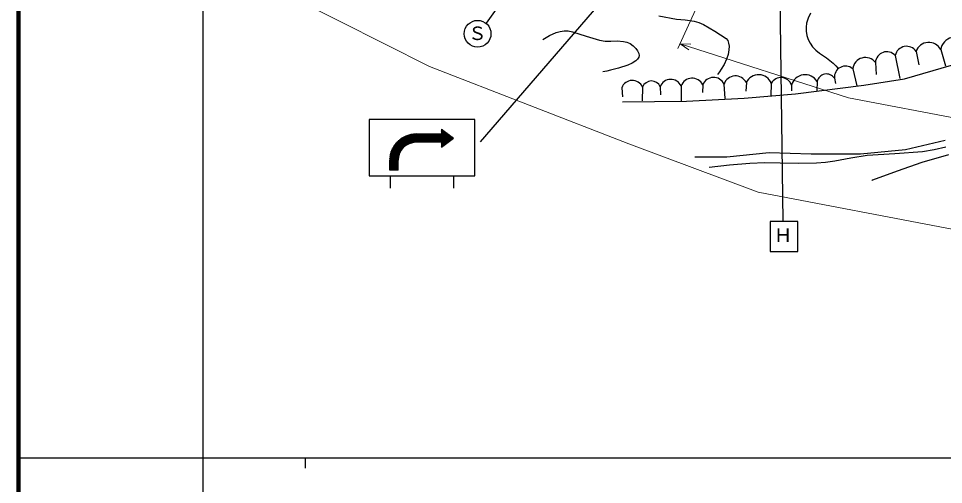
# Model space of a CAD drawing. Units: millimetres, scale not verified. Extents: x 40000 to 680000, y 20000 to 380000.
# Drawn here: x 40000 to 130319, y 202409 to 247921 of the extents above; entities that cross this region are included whole.
import ezdxf
from ezdxf.enums import TextEntityAlignment as Align

# ---------------------------------------------------------------- set-up
doc = ezdxf.new("R2010")
doc.units = ezdxf.units.MM
doc.header["$LTSCALE"] = 1000
for name, color, linetype, lineweight in [('M-BGD', 7, 'Continuous', 25), ('M-STR-HTXT', 7, 'Continuous', 13), ('M-STR-STRC', 7, 'Continuous', 25), ('M-TTL', 2, 'Continuous', 140), ('M-TTL-BAND', 7, 'Continuous', 25)]:
    doc.layers.add(name, color=color, linetype=linetype, lineweight=lineweight)
doc.styles.add('ＭＳ ゴシック', font='')
doc.styles.get('ＭＳ ゴシック').set_extended_font_data('MS Gothic')

msp = doc.modelspace()

# ---------------------------------------------------------------- hatches: boundary and pattern name
at = {"layer": 'M-STR-STRC'}
h = msp.add_hatch(dxfattribs=at)
h.set_pattern_fill('USER', color=256, style=0, pattern_type=2)
h.set_pattern_definition([(293.3191, (77814, 238509), (91.8314, 39.5852), [])])
h.paths.add_polyline_path([(82490, 236236), (81315, 235355), (81315, 235829), (78819, 235829), (78789, 235828), (78758, 235828), (78727, 235826), (78697, 235824), (78666, 235822), (78635, 235819), (78605, 235815), (78574, 235811), (78544, 235807), (78514, 235802), (78484, 235796), (78454, 235790), (78424, 235784), (78394, 235776), (78364, 235769), (78334, 235760), (78305, 235752), (78276, 235742), (78247, 235733), (78218, 235723), (78189, 235712), (78160, 235700), (78132, 235689), (78104, 235677), (78076, 235664), (78048, 235651), (78021, 235637), (77993, 235623), (77966, 235608), (77940, 235593), (77913, 235577), (77887, 235561), (77861, 235545), (77836, 235528), (77810, 235510), (77785, 235493), (77761, 235474), (77736, 235456), (77712, 235437), (77688, 235417), (77665, 235397), (77642, 235377), (77620, 235356), (77597, 235335), (77575, 235313), (77554, 235291), (77533, 235269), (77512, 235247), (77492, 235224), (77472, 235200), (77452, 235176), (77433, 235152), (77414, 235128), (77396, 235103), (77378, 235078), (77361, 235053), (77344, 235028), (77327, 235002), (77311, 234975), (77296, 234949), (77281, 234922), (77266, 234895), (77252, 234868), (77238, 234841), (77225, 234813), (77212, 234785), (77200, 234757), (77188, 234728), (77177, 234700), (77166, 234671), (77156, 234642), (77146, 234613), (77137, 234584), (77128, 234554), (77120, 234525), (77112, 234495), (77105, 234465), (77099, 234435), (77092, 234405), (77087, 234375), (77082, 234345), (77077, 234314), (77073, 234284), (77070, 234253), (77067, 234223), (77064, 234192), (77062, 234161), (77061, 234131), (77060, 234100), (77060, 234069), (77060, 233114), (76245, 233114), (76245, 234069), (76246, 234114), (76247, 234159), (76249, 234204), (76252, 234249), (76255, 234294), (76259, 234338), (76264, 234383), (76270, 234428), (76277, 234472), (76284, 234516), (76293, 234561), (76302, 234605), (76311, 234648), (76322, 234692), (76333, 234736), (76345, 234779), (76358, 234822), (76371, 234865), (76386, 234907), (76401, 234950), (76416, 234992), (76433, 235034), (76450, 235075), (76468, 235116), (76486, 235157), (76506, 235198), (76526, 235238), (76547, 235278), (76568, 235317), (76590, 235356), (76613, 235395), (76636, 235433), (76661, 235471), (76685, 235509), (76711, 235546), (76737, 235582), (76764, 235618), (76791, 235654), (76819, 235689), (76847, 235724), (76877, 235758), (76906, 235792), (76937, 235825), (76968, 235857), (76999, 235889), (77031, 235921), (77064, 235952), (77097, 235982), (77131, 236012), (77165, 236041), (77199, 236070), (77235, 236098), (77270, 236125), (77306, 236152), (77343, 236178), (77380, 236203), (77417, 236228), (77455, 236252), (77494, 236276), (77532, 236299), (77571, 236321), (77611, 236342), (77651, 236363), (77691, 236383), (77731, 236402), (77772, 236421), (77814, 236439), (77855, 236456), (77897, 236472), (77939, 236488), (77981, 236503), (78024, 236517), (78067, 236531), (78110, 236544), (78153, 236556), (78197, 236567), (78240, 236577), (78284, 236587), (78328, 236596), (78372, 236604), (78417, 236612), (78461, 236618), (78506, 236624), (78550, 236629), (78595, 236634), (78640, 236637), (78685, 236640), (78729, 236642), (78774, 236643), (78819, 236643), (81315, 236643), (81315, 237117)])

# ---------------------------------------------------------------- linework, layer by layer
at = {"layer": 'M-BGD'}
for p, q in [((130045, 244878), (130511, 243303)), ((125606, 244305), (126071, 242050)), ((127647, 244699), (127897, 243410)), ((121452, 243016), (121846, 241334)), ((123672, 243625), (123744, 242444)), ((126515, 242034), (131089, 243347)), ((119662, 242086), (119770, 241584)), ((98896, 241155), (98967, 240259)), ((100936, 241226), (100901, 239866)), ((102655, 241262), (102691, 240474)), ((104696, 241334), (104696, 239866)), ((106808, 241441), (106773, 240689)), ((108885, 241513), (108957, 240116)), ((111069, 241656), (111033, 240832)), ((113504, 241584), (113468, 240367)), ((115473, 241405), (115473, 240868)), ((115855, 240563), (122537, 241398)), ((117979, 241763), (117944, 240868)), ((122537, 241398), (126515, 242034)), ((110843, 240125), (115855, 240563)), ((98990, 239767), (105235, 239847)), ((105235, 239847), (110843, 240125)), ((126595, 235113), (130493, 236028)), ((109173, 234397), (113309, 234835)), ((113309, 234835), (117406, 234716)), ((122219, 234716), (126595, 235113)), ((106031, 234397), (109173, 234397)), ((117406, 234716), (122219, 234716))]:
    msp.add_line(p, q, dxfattribs=at)
for points in [[(117339, 248456), (117115, 247962), (116949, 247451), (116898, 247073), (116906, 246684), (116975, 246275), (117106, 245869), (117288, 245498), (117520, 245163), (117838, 244834), (118206, 244543), (118896, 244074), (119554, 243554), (119800, 243307), (120045, 243043)], [(102518, 248166), (104237, 247849), (105110, 247791), (105965, 247672), (106426, 247526), (106875, 247320), (108002, 246673), (109105, 245968), (109246, 245762), (109335, 245526), (109382, 245204), (109369, 244859), (109283, 244407), (109135, 243954), (108894, 243438), (108610, 242969), (108433, 242711), (108248, 242452)], [(91209, 245884), (91839, 246244), (92483, 246544), (92874, 246664), (93270, 246722), (93672, 246709), (94088, 246634), (95417, 246179), (96739, 245789), (97291, 245721), (97847, 245714), (98465, 245732), (99084, 245690), (99405, 245609), (99727, 245463), (100018, 245259), (100277, 245004), (100454, 244756), (100564, 244502), (100591, 244310), (100556, 244132), (100445, 243949), (100271, 243785), (99911, 243564), (99490, 243379), (98600, 243077), (97796, 242865), (97431, 242781), (97070, 242703)], [(107428, 233403), (109424, 233631), (111423, 233798), (112887, 233849), (114364, 233839), (116135, 233796), (117903, 233814), (118796, 233883), (119694, 234012), (121276, 234318), (122875, 234566), (125566, 234721), (128255, 234938), (129408, 235129), (130550, 235379)], [(130813, 234603), (128194, 233842), (125781, 233021), (123375, 232140), (123347, 232129), (123310, 232115)]]:
    msp.add_lwpolyline(points, dxfattribs=at)
for centre, radius, start, end in [((131469, 244663), 1439, 36.65611, 171.41638), ((126708, 244077), 1126, 33.54267, 168.30294), ((128883, 244289), 1303, 26.88776, 161.64803), ((122689, 242858), 1247, 37.95315, 172.71342), ((124781, 243562), 1110, 42.00438, 176.76465), ((120751, 242178), 1093, 50.0943, 184.85457), ((105775, 240947), 1146, 25.5307, 160.29097), ((107862, 241044), 1126, 24.5948, 159.35507), ((110007, 241129), 1186, 26.37159, 161.13187), ((112272, 241113), 1319, 20.93518, 155.69545), ((114451, 241084), 1071, 17.42544, 152.18571), ((116801, 241062), 1371, 30.74997, 165.51024), ((118888, 241574), 928, 33.46017, 168.22044), ((99931, 240765), 1106, 24.62942, 159.38969), ((101803, 240886), 931, 23.81335, 158.57362), ((103690, 240873), 1106, 24.62942, 159.38969)]:
    msp.add_arc(centre, radius, start, end, dxfattribs=at)
at = {"layer": 'M-STR-HTXT'}
for p, q in [((113817, 265783), (104388, 244998)), ((66461, 250169), (80128, 243235)), ((104593, 245450), (121056, 240171)), ((80128, 243235), (99588, 235687)), ((121056, 240171), (139634, 236620)), ((99588, 235687), (112208, 230969)), ((112208, 230969), (131314, 227313))]:
    msp.add_line(p, q, dxfattribs=at)
msp.add_lwpolyline([(105458, 244871), (104593, 245450), (105633, 245416)], dxfattribs=at)
at = {"layer": 'M-STR-STRC'}
for p, q in [((104056, 273563), (85670, 247463)), ((113340, 268678), (85086, 235887)), ((114085, 268227), (114619, 228135)), ((84543, 238057), (74247, 238057)), ((74247, 238057), (74247, 232566)), ((84543, 232566), (84543, 238057)), ((78744, 236643), (81315, 236643)), ((81315, 237117), (82490, 236236)), ((81315, 237117), (81315, 236643)), ((81315, 235829), (78819, 235829)), ((81315, 235355), (82490, 236236)), ((81315, 235829), (81315, 235355)), ((76245, 233114), (76245, 234069)), ((77060, 233114), (77060, 234069)), ((77060, 233114), (76245, 233114)), ((74247, 232566), (84543, 232566)), ((76306, 232566), (76306, 231355)), ((82484, 232566), (82484, 231355)), ((116082, 228093), (113392, 228093)), ((113392, 228093), (113392, 225156)), ((116082, 225156), (116082, 228093)), ((113392, 225156), (116082, 225156))]:
    msp.add_line(p, q, dxfattribs=at)
msp.add_circle((84829, 246432), 1304, dxfattribs=at)
for radius in [2574, 1759]:
    msp.add_arc((78819, 234069), radius, 90, 180, dxfattribs=at)
at = {"layer": 'M-TTL'}
msp.add_line((40000, 380000), (40000, 20000), dxfattribs=at)
at = {"layer": 'M-TTL-BAND'}
for p, q in [((58000, 370000), (58000, 20000)), ((40000, 205000), (579000, 205000)), ((68000, 205000), (68000, 204000))]:
    msp.add_line(p, q, dxfattribs=at)

# ---------------------------------------------------------------- texts
at = {"layer": 'M-STR-STRC', "style": 'ＭＳ ゴシック'}
for s, p in [('Ｓ', (83902, 245421)), ('Ｈ', (113749, 225705))]:
    msp.add_text(s, height=1320, dxfattribs=at).set_placement(p, align=Align.BOTTOM_LEFT)

doc.saveas('drawing.dxf')
